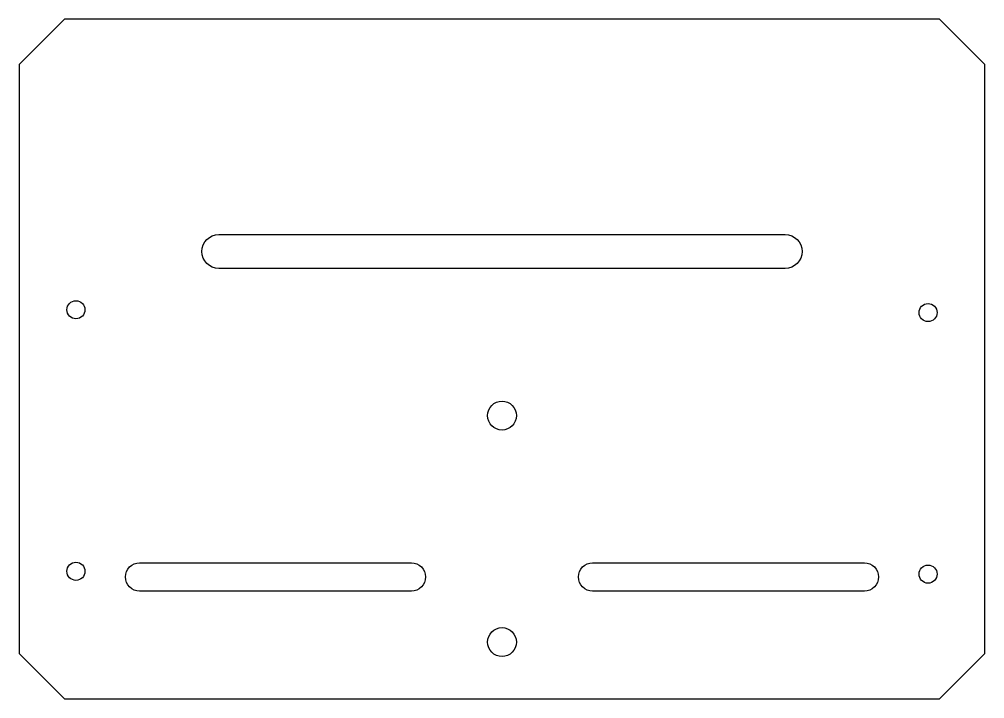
# Model space of a CAD drawing. Header units: millimetres. Extents: x -85 to 85, y -60 to 60.
import ezdxf

# ---------------------------------------------------------------- set-up
doc = ezdxf.new("R2010")
doc.units = ezdxf.units.MM

msp = doc.modelspace()

# ---------------------------------------------------------------- linework, layer by layer
msp.add_lwpolyline([(77.25, -60), (85.25, -52), (85.25, 52), (77.25, 60), (-77.25, 60), (-85.25, 52), (-85.25, -52), (-77.25, -60)], close=True)
for points in [[(50, 16), (-50, 16, -1), (-50, 22), (50, 22, -1)], [(-16, -36, -1), (-16, -41), (-64, -41, -1), (-64, -36)], [(64, -41), (16, -41, -1), (16, -36), (64, -36, -1)]]:
    msp.add_lwpolyline(points, format="xyb", close=True)
for centre, radius in [((-75.25, 8.7), 1.6), ((75.25, 8.2), 1.6), ((0, -10), 2.55), ((-75.25, -37.5), 1.6), ((75.25, -38), 1.6), ((0, -50), 2.55)]:
    msp.add_circle(centre, radius)

doc.saveas('drawing.dxf')
